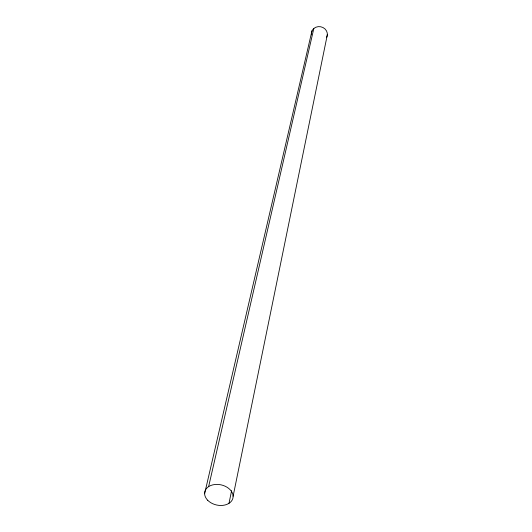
<?xml version="1.0" encoding="UTF-8"?>
<svg xmlns="http://www.w3.org/2000/svg" width="532" height="532" viewBox="0 0 532 532"><rect width="100%" height="100%" fill="white"/><g stroke="black" fill="none" stroke-linecap="round" stroke-linejoin="round"><path stroke-width="0.8" d="M233.109 496.263L327.386 34.5M228.993 503.325L231.613 490.644M208.624 486.62L313.833 28.455M204.614 493.743L311.971 30.856M311.393 34.886A8.066 7.428 12.3 0 1 320.65 26.746A8.066 7.428 12.3 0 1 326.508 37.672M207.706 500.279A14.411 10.321 12.3 0 0 232.118 500.14A14.411 10.321 12.3 0 0 216.757 484.399A14.411 10.321 12.3 0 0 207.706 500.279"/></g></svg>
